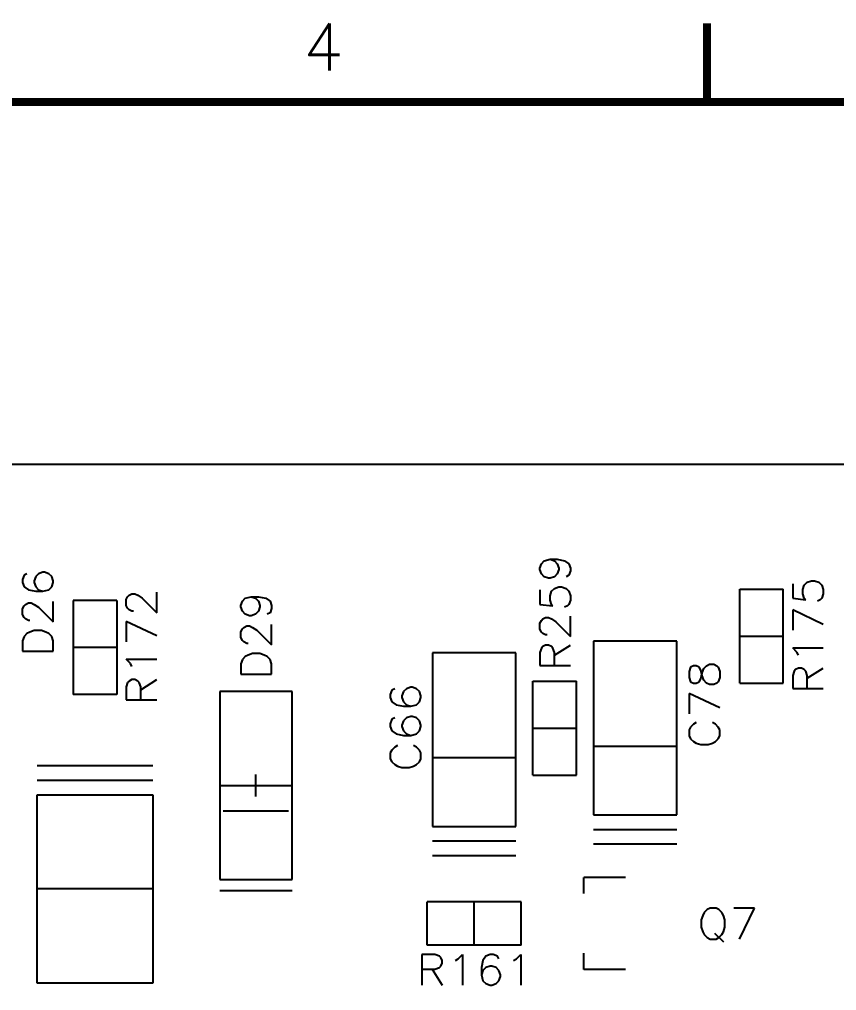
# Model space of a CAD drawing. Extents: x 295 to 953, y 10 to 290.
# Drawn here: x 643.3 to 695.2, y 228.5 to 290.2 of the extents above; entities that cross this region are included whole.
import ezdxf
from ezdxf.enums import TextEntityAlignment as Align

# ---------------------------------------------------------------- set-up
doc = ezdxf.new("R2010")
doc.units = 0
doc.header["$LTSCALE"] = 5
doc.header["$MEASUREMENT"] = 0
doc.layers.get('0').update_dxf_attribs({"linetype": 'CONTINUOUS', "lineweight": 25})
for name, color, linetype in [('DV-PEI-A6_BSK', 2, 'CONTINUOUS'), ('문자', 4, 'CONTINUOUS'), ('테두리', 3, 'CONTINUOUS')]:
    doc.layers.add(name, color=color, linetype=linetype)
doc.styles.get("Standard").update_dxf_attribs({"font": 'simplex.shx'})

# ---------------------------------------------------------------- blocks, each defined once
blk = doc.blocks.new('C')
at = {"layer": '테두리', "const_width": 0.5}
for points in [[(210, 290), (210, 285)], [(15, 285), (15, 15), (405, 15), (405, 285), (15, 285)]]:
    blk.add_lwpolyline(points, dxfattribs=at)
at = {"layer": '문자'}
blk.add_text('4', height=3, dxfattribs=at).set_placement((185.625, 288.5), align=Align.MIDDLE)

msp = doc.modelspace()

# ---------------------------------------------------------------- linework, layer by layer
at = {"layer": 'DV-PEI-A6_BSK', "color": 7}
for p, q in [((515.377, 262), (858.075, 262)), ((676.359, 255.392), (676.453, 255.667)), ((676.453, 255.667), (676.634, 255.854)), ((676.634, 255.854), (677.008, 255.947)), ((677.008, 255.947), (677.282, 255.854)), ((677.008, 255.947), (677.469, 255.947)), ((677.282, 255.854), (677.469, 255.667)), ((677.469, 255.947), (677.931, 255.854)), ((677.469, 255.667), (677.557, 255.392)), ((677.931, 255.854), (678.205, 255.667)), ((678.205, 255.667), (678.299, 255.392)), ((643.58, 254.942), (643.486, 254.662)), ((643.767, 255.03), (643.58, 254.942)), ((644.322, 254.849), (644.228, 254.569)), ((644.509, 255.03), (644.322, 254.849)), ((644.783, 255.124), (644.509, 255.03)), ((644.877, 255.124), (644.783, 255.124)), ((645.157, 255.03), (644.877, 255.124)), ((645.344, 254.849), (645.157, 255.03)), ((645.437, 254.569), (645.344, 254.849)), ((676.359, 255.299), (676.359, 255.392)), ((676.453, 255.024), (676.359, 255.299)), ((676.634, 254.837), (676.453, 255.024)), ((677.469, 255.024), (677.282, 254.837)), ((677.557, 255.299), (677.469, 255.024)), ((677.557, 255.392), (677.557, 255.299)), ((678.205, 254.931), (678.024, 254.837)), ((678.299, 255.205), (678.205, 254.931)), ((678.299, 255.392), (678.299, 255.205)), ((643.486, 254.662), (643.486, 254.475)), ((643.486, 254.475), (643.58, 254.195)), ((644.228, 254.569), (644.228, 254.475)), ((644.228, 254.475), (644.322, 254.195)), ((645.344, 254.195), (645.437, 254.475)), ((645.437, 254.475), (645.437, 254.569)), ((676.914, 254.744), (676.634, 254.837)), ((677.008, 254.744), (676.914, 254.744)), ((677.282, 254.837), (677.008, 254.744)), ((692.425, 254.393), (692.425, 253.47)), ((693.073, 254.025), (693.161, 254.3)), ((693.161, 254.3), (693.348, 254.487)), ((693.348, 254.487), (693.622, 254.58)), ((693.622, 254.58), (693.809, 254.58)), ((693.809, 254.58), (694.09, 254.487)), ((694.09, 254.487), (694.271, 254.3)), ((694.271, 254.3), (694.364, 254.025)), ((643.58, 254.195), (643.854, 254.014)), ((643.854, 254.014), (644.322, 253.92)), ((644.322, 254.195), (644.509, 254.014)), ((644.322, 253.92), (644.783, 253.92)), ((644.509, 254.014), (644.783, 253.92)), ((644.783, 253.92), (645.157, 254.014)), ((645.157, 254.014), (645.344, 254.195)), ((650.164, 253.57), (650.251, 253.663)), ((650.251, 253.663), (650.438, 253.757)), ((650.438, 253.757), (650.625, 253.757)), ((650.625, 253.757), (650.806, 253.663)), ((650.806, 253.663), (651.087, 253.476)), ((652.01, 252.553), (652.01, 253.85)), ((676.359, 254.008), (676.359, 253.079)), ((677.008, 253.634), (677.095, 253.914)), ((677.008, 253.359), (677.008, 253.634)), ((677.095, 253.914), (677.282, 254.095)), ((677.282, 254.095), (677.557, 254.189)), ((677.557, 254.189), (677.744, 254.189)), ((677.744, 254.189), (678.024, 254.095)), ((678.024, 254.095), (678.205, 253.914)), ((678.205, 253.914), (678.299, 253.634)), ((678.299, 253.634), (678.299, 253.359)), ((689.065, 248.078), (689.065, 254.055)), ((689.065, 254.055), (691.829, 254.055)), ((691.829, 248.078), (691.829, 254.055)), ((693.073, 253.745), (693.073, 254.025)), ((693.161, 253.47), (693.073, 253.745)), ((694.364, 253.745), (694.271, 253.47)), ((694.364, 254.025), (694.364, 253.745)), ((643.486, 252.804), (643.58, 252.991)), ((643.58, 252.991), (643.673, 253.085)), ((643.673, 253.085), (643.854, 253.178)), ((643.854, 253.178), (644.041, 253.178)), ((644.041, 253.178), (644.228, 253.085)), ((644.228, 253.085), (644.509, 252.898)), ((645.437, 251.969), (645.437, 253.272)), ((646.711, 253.324), (646.711, 247.348)), ((649.474, 253.324), (646.711, 253.324)), ((649.474, 253.324), (649.474, 247.348)), ((650.07, 253.389), (650.164, 253.57)), ((650.07, 253.015), (650.07, 253.389)), ((650.164, 252.834), (650.07, 253.015)), ((651.087, 253.476), (652.01, 252.553)), ((657.361, 253.015), (657.454, 253.295)), ((657.361, 252.921), (657.361, 253.015)), ((657.454, 253.295), (657.641, 253.482)), ((657.641, 253.482), (658.009, 253.57)), ((658.009, 253.57), (658.29, 253.482)), ((658.009, 253.57), (658.477, 253.57)), ((658.29, 253.482), (658.477, 253.295)), ((658.477, 253.57), (658.938, 253.482)), ((658.477, 253.295), (658.564, 253.015)), ((658.564, 253.015), (658.564, 252.921)), ((658.938, 253.482), (659.219, 253.295)), ((659.219, 253.295), (659.312, 253.015)), ((659.312, 253.015), (659.312, 252.828)), ((676.359, 253.079), (677.189, 252.991)), ((677.095, 253.079), (677.008, 253.359)), ((677.189, 252.991), (677.095, 253.079)), ((678.112, 252.991), (677.931, 252.898)), ((678.205, 253.079), (678.112, 252.991)), ((678.299, 253.359), (678.205, 253.079)), ((692.425, 253.47), (693.254, 253.377)), ((693.254, 253.377), (693.161, 253.47)), ((694.177, 253.377), (693.996, 253.283)), ((694.271, 253.47), (694.177, 253.377)), ((643.486, 252.436), (643.486, 252.804)), ((643.58, 252.249), (643.486, 252.436)), ((644.509, 252.898), (645.437, 251.969)), ((650.251, 252.74), (650.164, 252.834)), ((650.438, 252.647), (650.251, 252.74)), ((650.532, 252.647), (650.438, 252.647)), ((657.454, 252.647), (657.361, 252.921)), ((657.641, 252.46), (657.454, 252.647)), ((657.916, 252.366), (657.641, 252.46)), ((658.29, 252.46), (658.009, 252.366)), ((658.477, 252.647), (658.29, 252.46)), ((658.564, 252.921), (658.477, 252.647)), ((659.219, 252.553), (659.032, 252.46)), ((659.312, 252.828), (659.219, 252.553)), ((694.364, 251.805), (692.425, 252.728)), ((692.425, 252.728), (692.425, 251.437)), ((643.673, 252.156), (643.58, 252.249)), ((643.854, 252.062), (643.673, 252.156)), ((643.948, 252.062), (643.854, 252.062)), ((652.01, 251.075), (650.07, 251.998)), ((650.07, 251.998), (650.07, 250.707)), ((658.009, 252.366), (657.916, 252.366)), ((659.312, 250.508), (659.312, 251.811)), ((676.359, 251.881), (676.453, 252.062)), ((676.359, 251.507), (676.359, 251.881)), ((676.453, 252.062), (676.54, 252.156)), ((676.54, 252.156), (676.727, 252.249)), ((676.727, 252.249), (676.914, 252.249)), ((676.914, 252.249), (677.095, 252.156)), ((677.095, 252.156), (677.376, 251.975)), ((677.376, 251.975), (678.299, 251.046)), ((678.299, 251.046), (678.299, 252.343)), ((643.767, 251.227), (643.58, 251.04)), ((643.948, 251.32), (643.767, 251.227)), ((644.228, 251.414), (643.948, 251.32)), ((644.69, 251.414), (644.228, 251.414)), ((644.97, 251.32), (644.69, 251.414)), ((645.157, 251.227), (644.97, 251.32)), ((645.344, 251.04), (645.157, 251.227)), ((657.361, 251.344), (657.454, 251.531)), ((657.361, 250.976), (657.361, 251.344)), ((657.454, 251.531), (657.548, 251.624)), ((657.548, 251.624), (657.729, 251.718)), ((657.729, 251.718), (657.916, 251.718)), ((657.916, 251.718), (658.103, 251.624)), ((658.103, 251.624), (658.383, 251.437)), ((658.383, 251.437), (659.312, 250.508)), ((676.453, 251.326), (676.359, 251.507)), ((676.54, 251.233), (676.453, 251.326)), ((676.727, 251.139), (676.54, 251.233)), ((676.821, 251.139), (676.727, 251.139)), ((643.58, 251.04), (643.486, 250.765)), ((643.486, 250.765), (643.486, 250.111)), ((645.437, 250.765), (645.344, 251.04)), ((645.437, 250.111), (645.437, 250.765)), ((657.454, 250.789), (657.361, 250.976)), ((657.548, 250.695), (657.454, 250.789)), ((657.729, 250.602), (657.548, 250.695)), ((657.822, 250.602), (657.729, 250.602)), ((685.058, 250.742), (679.771, 250.742)), ((679.771, 250.742), (679.771, 246.606)), ((685.058, 246.606), (685.058, 250.742)), ((689.065, 251.069), (691.829, 251.069)), ((643.486, 250.111), (645.437, 250.111)), ((649.474, 250.339), (646.711, 250.339)), ((658.103, 249.953), (657.822, 249.86)), ((658.564, 249.953), (658.103, 249.953)), ((658.845, 249.86), (658.564, 249.953)), ((674.834, 250.012), (669.547, 250.012)), ((669.547, 250.012), (669.547, 245.876)), ((674.834, 245.876), (674.834, 250.012)), ((676.453, 250.31), (676.359, 250.029)), ((676.359, 250.029), (676.359, 249.2)), ((676.54, 250.403), (676.453, 250.31)), ((676.727, 250.491), (676.54, 250.403)), ((676.914, 250.491), (676.727, 250.491)), ((677.095, 250.403), (676.914, 250.491)), ((677.189, 250.31), (677.095, 250.403)), ((677.282, 250.029), (677.189, 250.31)), ((677.282, 249.848), (678.299, 250.491)), ((677.282, 249.2), (677.282, 250.029)), ((692.699, 250.047), (692.425, 250.327)), ((692.425, 250.327), (694.364, 250.327)), ((692.793, 249.866), (692.699, 250.047)), ((650.345, 249.317), (650.07, 249.597)), ((650.07, 249.597), (652.01, 249.597)), ((650.438, 249.136), (650.345, 249.317)), ((657.454, 249.58), (657.361, 249.305)), ((657.361, 249.305), (657.361, 248.651)), ((657.641, 249.766), (657.454, 249.58)), ((657.822, 249.86), (657.641, 249.766)), ((659.032, 249.766), (658.845, 249.86)), ((659.219, 249.58), (659.032, 249.766)), ((659.312, 249.305), (659.219, 249.58)), ((659.312, 248.651), (659.312, 249.305)), ((676.359, 249.2), (678.299, 249.2)), ((685.934, 249.1), (685.841, 248.82)), ((685.841, 248.82), (685.841, 248.446)), ((686.121, 249.188), (685.934, 249.1)), ((686.302, 249.188), (686.121, 249.188)), ((686.489, 249.1), (686.302, 249.188)), ((686.583, 248.914), (686.489, 249.1)), ((686.676, 248.54), (686.583, 248.914)), ((686.583, 248.353), (686.676, 248.727)), ((686.676, 248.727), (686.77, 249.007)), ((686.77, 249.007), (686.956, 249.188)), ((686.956, 249.188), (687.138, 249.282)), ((687.138, 249.282), (687.418, 249.282)), ((687.418, 249.282), (687.605, 249.188)), ((687.605, 249.188), (687.698, 249.1)), ((687.698, 249.1), (687.792, 248.82)), ((687.792, 248.82), (687.792, 248.446)), ((692.518, 248.849), (692.425, 248.569)), ((692.606, 248.943), (692.518, 248.849)), ((692.793, 249.03), (692.606, 248.943)), ((692.98, 249.03), (692.793, 249.03)), ((693.161, 248.943), (692.98, 249.03)), ((693.254, 248.849), (693.161, 248.943)), ((693.348, 248.569), (693.254, 248.849)), ((693.348, 248.388), (694.364, 249.03)), ((650.164, 248.119), (650.07, 247.839)), ((650.251, 248.213), (650.164, 248.119)), ((650.438, 248.3), (650.251, 248.213)), ((650.625, 248.3), (650.438, 248.3)), ((650.806, 248.213), (650.625, 248.3)), ((650.9, 248.119), (650.806, 248.213)), ((650.993, 247.839), (650.9, 248.119)), ((650.993, 247.658), (652.01, 248.3)), ((657.361, 248.651), (659.312, 248.651)), ((675.921, 242.236), (675.921, 248.213)), ((675.921, 248.213), (678.684, 248.213)), ((678.684, 242.236), (678.684, 248.213)), ((685.841, 248.446), (685.934, 248.172)), ((685.934, 248.172), (686.121, 248.078)), ((686.121, 248.078), (686.302, 248.078)), ((686.302, 248.078), (686.489, 248.172)), ((686.489, 248.172), (686.583, 248.353)), ((686.77, 248.265), (686.676, 248.54)), ((686.956, 248.078), (686.77, 248.265)), ((687.138, 247.985), (686.956, 248.078)), ((687.605, 248.078), (687.418, 247.985)), ((687.698, 248.172), (687.605, 248.078)), ((687.792, 248.446), (687.698, 248.172)), ((689.065, 248.078), (691.829, 248.078)), ((692.425, 248.569), (692.425, 247.739)), ((693.348, 247.739), (693.348, 248.569)), ((650.07, 247.839), (650.07, 247.009)), ((650.993, 247.009), (650.993, 247.839)), ((656.017, 247.552), (656.017, 235.594)), ((660.615, 247.552), (656.017, 247.552)), ((660.615, 235.594), (660.615, 247.552)), ((666.948, 247.64), (666.854, 247.36)), ((667.135, 247.728), (666.948, 247.64)), ((667.69, 247.547), (667.596, 247.266)), ((667.877, 247.728), (667.69, 247.547)), ((668.151, 247.821), (667.877, 247.728)), ((668.245, 247.821), (668.151, 247.821)), ((668.525, 247.728), (668.245, 247.821)), ((668.712, 247.547), (668.525, 247.728)), ((668.805, 247.266), (668.712, 247.547)), ((687.418, 247.985), (687.138, 247.985)), ((692.425, 247.739), (694.364, 247.739)), ((649.474, 247.348), (646.711, 247.348)), ((650.07, 247.009), (652.01, 247.009)), ((666.854, 247.36), (666.854, 247.173)), ((666.854, 247.173), (666.948, 246.892)), ((666.948, 246.892), (667.222, 246.711)), ((667.596, 247.266), (667.596, 247.173)), ((667.596, 247.173), (667.69, 246.892)), ((667.69, 246.892), (667.877, 246.711)), ((668.525, 246.711), (668.712, 246.892)), ((668.712, 246.892), (668.805, 247.173)), ((668.805, 247.173), (668.805, 247.266)), ((687.792, 246.501), (685.841, 247.43)), ((685.841, 247.43), (685.841, 246.127)), ((667.222, 246.711), (667.69, 246.618)), ((667.69, 246.618), (668.151, 246.618)), ((667.877, 246.711), (668.151, 246.618)), ((668.151, 246.618), (668.525, 246.711)), ((679.771, 246.606), (679.771, 245.917)), ((685.058, 245.917), (685.058, 246.606)), ((666.948, 245.782), (666.854, 245.502)), ((667.135, 245.876), (666.948, 245.782)), ((667.69, 245.689), (667.596, 245.408)), ((667.877, 245.876), (667.69, 245.689)), ((668.151, 245.969), (667.877, 245.876)), ((668.245, 245.969), (668.151, 245.969)), ((668.525, 245.876), (668.245, 245.969)), ((668.712, 245.689), (668.525, 245.876)), ((668.805, 245.408), (668.712, 245.689)), ((669.547, 245.876), (669.547, 245.186)), ((674.834, 245.186), (674.834, 245.876)), ((679.771, 245.917), (679.771, 244.649)), ((685.058, 244.649), (685.058, 245.917)), ((666.854, 245.502), (666.854, 245.315)), ((666.854, 245.315), (666.948, 245.04)), ((666.948, 245.04), (667.222, 244.853)), ((667.596, 245.408), (667.596, 245.315)), ((667.596, 245.315), (667.69, 245.04)), ((667.69, 245.04), (667.877, 244.853)), ((668.525, 244.853), (668.712, 245.04)), ((668.712, 245.04), (668.805, 245.315)), ((668.805, 245.315), (668.805, 245.408)), ((669.547, 245.186), (669.547, 243.919)), ((674.834, 243.919), (674.834, 245.186)), ((675.921, 245.227), (678.684, 245.227)), ((685.934, 245.292), (685.841, 245.105)), ((685.841, 245.105), (685.841, 244.737)), ((686.121, 245.478), (685.934, 245.292)), ((686.302, 245.572), (686.121, 245.478)), ((687.511, 245.478), (687.325, 245.572)), ((687.698, 245.292), (687.511, 245.478)), ((687.792, 245.105), (687.698, 245.292)), ((687.792, 244.737), (687.792, 245.105)), ((667.222, 244.853), (667.69, 244.76)), ((667.69, 244.76), (668.151, 244.76)), ((667.877, 244.853), (668.151, 244.76)), ((668.151, 244.76), (668.525, 244.853)), ((679.771, 244.649), (679.771, 243.615)), ((685.058, 243.615), (685.058, 244.649)), ((685.841, 244.737), (685.934, 244.55)), ((685.934, 244.55), (686.121, 244.363)), ((686.121, 244.363), (686.302, 244.269)), ((687.325, 244.269), (687.511, 244.363)), ((687.511, 244.363), (687.698, 244.55)), ((687.698, 244.55), (687.792, 244.737)), ((666.948, 243.831), (666.854, 243.644)), ((667.135, 244.018), (666.948, 243.831)), ((667.316, 244.111), (667.135, 244.018)), ((668.525, 244.018), (668.338, 244.111)), ((668.712, 243.831), (668.525, 244.018)), ((668.805, 243.644), (668.712, 243.831)), ((669.547, 243.919), (669.547, 242.885)), ((674.834, 242.885), (674.834, 243.919)), ((679.771, 244.076), (685.058, 244.076)), ((686.302, 244.269), (686.583, 244.182)), ((686.583, 244.182), (687.044, 244.182)), ((687.044, 244.182), (687.325, 244.269)), ((666.854, 243.644), (666.854, 243.276)), ((666.854, 243.276), (666.948, 243.089)), ((668.712, 243.089), (668.805, 243.276)), ((668.805, 243.276), (668.805, 243.644)), ((669.547, 243.346), (674.834, 243.346)), ((679.771, 243.615), (679.771, 239.707)), ((685.058, 239.707), (685.058, 243.615)), ((651.77, 242.82), (644.415, 242.82)), ((666.948, 243.089), (667.135, 242.902)), ((667.135, 242.902), (667.316, 242.809)), ((667.316, 242.809), (667.596, 242.721)), ((667.596, 242.721), (668.058, 242.721)), ((668.058, 242.721), (668.338, 242.809)), ((668.338, 242.809), (668.525, 242.902)), ((668.525, 242.902), (668.712, 243.089)), ((669.547, 242.885), (669.547, 238.976)), ((674.834, 238.976), (674.834, 242.885)), ((651.77, 241.903), (644.415, 241.903)), ((658.313, 240.881), (658.313, 242.265)), ((675.921, 242.236), (678.684, 242.236)), ((656.017, 241.576), (660.615, 241.576)), ((644.415, 229.022), (644.415, 240.98)), ((644.415, 240.98), (651.77, 240.98)), ((651.77, 240.98), (651.77, 229.022)), ((656.245, 239.964), (660.387, 239.964)), ((679.771, 239.707), (685.058, 239.707)), ((669.547, 238.976), (674.834, 238.976)), ((679.771, 238.784), (685.058, 238.784)), ((669.547, 238.053), (674.834, 238.053)), ((679.771, 237.866), (685.058, 237.866)), ((669.547, 237.136), (674.834, 237.136)), ((681.798, 235.74), (679.152, 235.74)), ((679.152, 234.706), (679.152, 235.74)), ((656.017, 235.594), (660.615, 235.594)), ((651.77, 235.004), (644.415, 235.004)), ((656.017, 234.904), (660.615, 234.904)), ((675.179, 234.192), (669.203, 234.192)), ((669.203, 231.428), (669.203, 234.192)), ((672.188, 231.428), (672.188, 234.192)), ((675.179, 231.428), (675.179, 234.192)), ((686.711, 233.315), (686.618, 233.035)), ((686.805, 233.502), (686.711, 233.315)), ((686.992, 233.689), (686.805, 233.502)), ((687.178, 233.783), (686.992, 233.689)), ((687.552, 233.783), (687.178, 233.783)), ((687.739, 233.689), (687.552, 233.783)), ((687.926, 233.502), (687.739, 233.689)), ((688.02, 233.315), (687.926, 233.502)), ((688.113, 233.035), (688.02, 233.315)), ((689.988, 233.783), (688.68, 233.783)), ((689.054, 231.82), (689.988, 233.783)), ((686.618, 233.035), (686.618, 232.568)), ((688.113, 232.568), (688.113, 233.035)), ((686.618, 232.568), (686.711, 232.287)), ((686.711, 232.287), (686.805, 232.1)), ((686.805, 232.1), (686.992, 231.913)), ((687.459, 232.194), (688.02, 231.633)), ((687.739, 231.913), (687.926, 232.1)), ((687.926, 232.1), (688.02, 232.287)), ((688.02, 232.287), (688.113, 232.568)), ((675.179, 231.428), (669.203, 231.428)), ((686.992, 231.913), (687.178, 231.82)), ((687.178, 231.82), (687.552, 231.82)), ((687.552, 231.82), (687.739, 231.913)), ((669.693, 230.833), (668.864, 230.833)), ((668.864, 230.833), (668.864, 228.893)), ((669.974, 230.739), (669.693, 230.833)), ((671.171, 230.558), (671.452, 230.833)), ((671.452, 230.833), (671.452, 228.893)), ((673.21, 230.833), (672.93, 230.739)), ((673.391, 230.833), (673.21, 230.833)), ((673.672, 230.739), (673.391, 230.833)), ((674.869, 230.558), (675.15, 230.833)), ((675.15, 230.833), (675.15, 228.893)), ((679.152, 229.88), (679.152, 230.914)), ((670.067, 230.651), (669.974, 230.739)), ((670.155, 230.465), (670.067, 230.651)), ((670.067, 230.096), (670.155, 230.278)), ((670.155, 230.278), (670.155, 230.465)), ((670.99, 230.465), (671.171, 230.558)), ((672.743, 230.465), (672.655, 230.003)), ((672.93, 230.739), (672.743, 230.465)), ((673.759, 230.558), (673.672, 230.739)), ((674.688, 230.465), (674.869, 230.558)), ((668.864, 229.91), (669.693, 229.91)), ((669.512, 229.91), (670.155, 228.893)), ((669.693, 229.91), (669.974, 230.003)), ((669.974, 230.003), (670.067, 230.096)), ((672.655, 230.003), (672.655, 229.541)), ((672.743, 229.816), (672.655, 229.541)), ((672.655, 229.541), (672.743, 229.168)), ((672.93, 230.003), (672.743, 229.816)), ((673.21, 230.096), (672.93, 230.003)), ((673.298, 230.096), (673.21, 230.096)), ((673.578, 230.003), (673.298, 230.096)), ((673.759, 229.816), (673.578, 230.003)), ((673.853, 229.541), (673.759, 229.816)), ((673.853, 229.448), (673.853, 229.541)), ((681.798, 229.88), (679.152, 229.88)), ((651.77, 229.022), (644.415, 229.022)), ((672.743, 229.168), (672.93, 228.986)), ((672.93, 228.986), (673.21, 228.893)), ((673.298, 228.893), (673.578, 228.986)), ((673.578, 228.986), (673.759, 229.168)), ((673.759, 229.168), (673.853, 229.448)), ((673.21, 228.893), (673.298, 228.893))]:
    msp.add_line(p, q, dxfattribs=at)

# ---------------------------------------------------------------- block references
msp.add_blockref('C', (476.978, 0))

doc.saveas('drawing.dxf')
